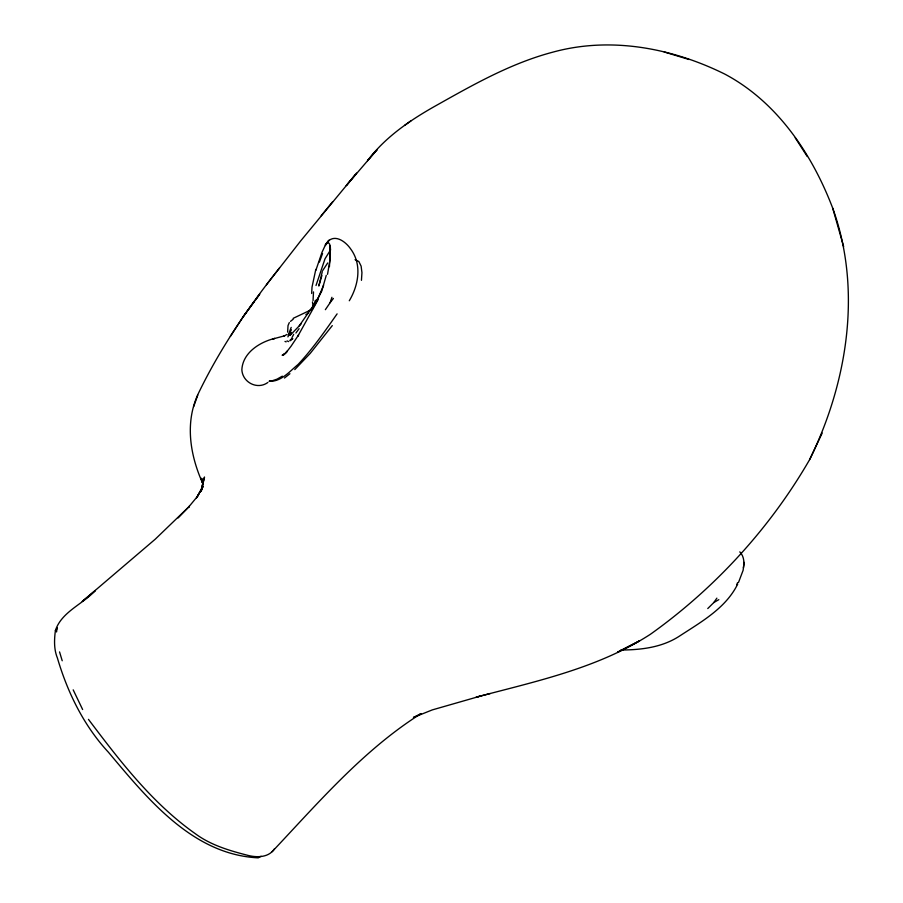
<?xml version="1.0" encoding="UTF-8"?>
<svg xmlns="http://www.w3.org/2000/svg" width="903" height="903" viewBox="0 0 903 903"><rect width="100%" height="100%" fill="white"/><g stroke="black" fill="none" stroke-linecap="round" stroke-linejoin="round"><path stroke-width="1.35" d="M311.67 293.486L312.009 287.154L315.813 269.41M361.448 280.325L361.945 272.661L361.121 266.137L358.863 261.543L355.06 259.658M313.51 291.917L313.048 300.62M56.573 631.965L57.092 627.562M329.437 266.712L330.43 248.032L329.719 244.329L328.523 242.76L326.83 243.471L324.651 246.609L321.987 252.355L315.858 270.358M743.417 567.818C744.557 562.411 743.891 555.909 739.794 551.868M744.106 562.332L743.124 570.278L738.541 582.367M178.139 517.938L189.359 506.323L155.248 539.193L82.241 601.477L95.357 590.506C82.816 604.22 61.573 611.816 55.399 630.52C54.214 639.651 53.819 649.223 57.374 657.926C67.578 692.522 83.719 725.572 108.394 752.21C147.471 798.636 192.407 854.61 258.19 857.85L261.091 856.258M312.596 308.905L313.228 305.428M201.188 491.413L203.694 478.68M279.535 267.954C248.63 306.738 220.366 348.005 198.728 392.715C184.472 422.028 189.991 455.36 202.994 483.963L201.042 478.116L203.073 484.516M327.518 274.32L329.888 260.662L329.855 245.774M201.267 491.356L204.496 477.01L201.109 490.295L202.035 488.015L196.809 497.508M326.265 275.359L321.784 290.98L314.21 305.767M322.292 271.645L318.804 286.025L321.908 275.505M316.016 285.495L325.024 258.777L330.645 249.747M313.217 306.964L315.407 300.259M325.362 309.684L330.126 302.686L331.932 297.29M197.757 395.13L193.637 406.722M490.239 693.549L476.141 697.184C535.806 681.347 597.921 668.288 650.442 634.256C714.894 588.316 770.124 528.074 809.675 459.537C847.307 382.838 862.354 290.123 832.713 208.175C812.034 153.95 777.19 101.87 724.77 74.08C671.911 47.927 610.405 36.267 552.692 52.193C509.969 63.481 471.366 85.751 433.101 107.254C408.472 121.329 384.768 137.798 367.51 160.678L377.183 149.559L346.233 185.657L356.595 173.094M319.414 262.051L322.54 253.506M323.59 285.28L318.533 297.098L313.951 304.808M291.195 327.405L288.192 335.227M322.687 270.561L327.699 262.976M736.622 584.952L737.57 582.627M291.33 339.156L289.998 340.781L292.324 338.885M313.431 307.11L315.587 302.053M291.376 329.753L287.91 336.887M293.701 334.324L291.951 337.677M809.675 459.537L822.193 433.068M291.364 332.665L290.01 335.464L301.083 323.974M349.292 300.755C358.649 285.077 362.159 264.398 350.669 248.957C345.793 241.835 335.126 233.617 327.518 241.801M318.206 299.514L297.866 336.119L298.6 334.934L291.138 346.109L285.856 352.971L287.312 351.109L283.158 355.184L284.93 353.908M737.762 583.936C726.012 608.024 701.349 621.817 679.767 635.915C662.271 647.44 641.344 649.9 620.925 650.013M196.798 497.609L203.243 486.277L196.482 497.734L197.52 496.334L188.535 507.181L189.359 506.323M312.935 306.738L311.558 308.961L313.059 306.704M289.31 322.574L288.023 325.588L287.628 332.123M230.378 336.367L243.2 316.637L259.714 294.175L255.583 299.796M314.413 304.063L299.232 325.859M337.101 313.872C324.854 331.288 312.664 348.908 298.069 364.473C289.649 371.381 280.878 382.116 269.049 381.258M707.76 608.554L713.799 602.549L716.869 598.158M295.924 333.015L299.085 328.658M243.2 316.637L253.935 302.042M332.293 325.599L310.226 353.389L294.762 369.609M330.126 302.686L333.399 298.453M266.43 284.761L300.868 240.683L355.127 174.911M321.197 215.715L332.676 201.696M88.46 719.364C119.839 760.958 152.347 803.399 195.353 833.729C210.376 844.881 228.538 850.366 246.417 854.983C255.921 857.692 268.439 858.132 274.501 848.797M325.046 245.085L329.11 240.209L326.186 243.629M55.399 630.52L57.284 628.409M272.108 851.71C318.466 802.586 363.525 749.829 421.103 713.573L413.439 717.467L432.255 709.916L480.701 696.021M292.03 339.449L292.674 338.839M308.149 311.896L313.307 307.359M290.484 321.366L293.238 319.177M284.468 378.041L289.919 373.718M404.544 125.461L410.955 120.81M308.95 311.275L310.959 309.898L293.182 318.33M286.861 334.449L283.745 336.311L284.727 335.781L272.559 339.043L274.704 338.422C259.68 342.079 242.749 352.768 241.857 369.711C242.467 382.33 257.287 390.186 267.875 382.466M713.799 602.549L718.811 599.66M282.334 376.156L276.984 379.17L271.938 380.874L269.783 380.75M284.592 353.931L282.154 355.263L284.422 354.032M305.88 314.56L308.634 313.059M290.348 339.844L292.662 338.591M689.068 59.496L664.19 51.979M284.987 341.424L286.127 341.853M287.064 340.882L288.621 341.594M807.259 156.535L795.216 137.764M82.624 709.521L73.188 689.858M59.542 651.91L62.217 660.759M832.713 208.175L843.662 246.643M203.367 484.347L202.328 478.883L203.085 484.437M312.472 301.963L313.093 306.264M639.516 640.87L617.607 652.18L639.516 640.87"/></g></svg>
